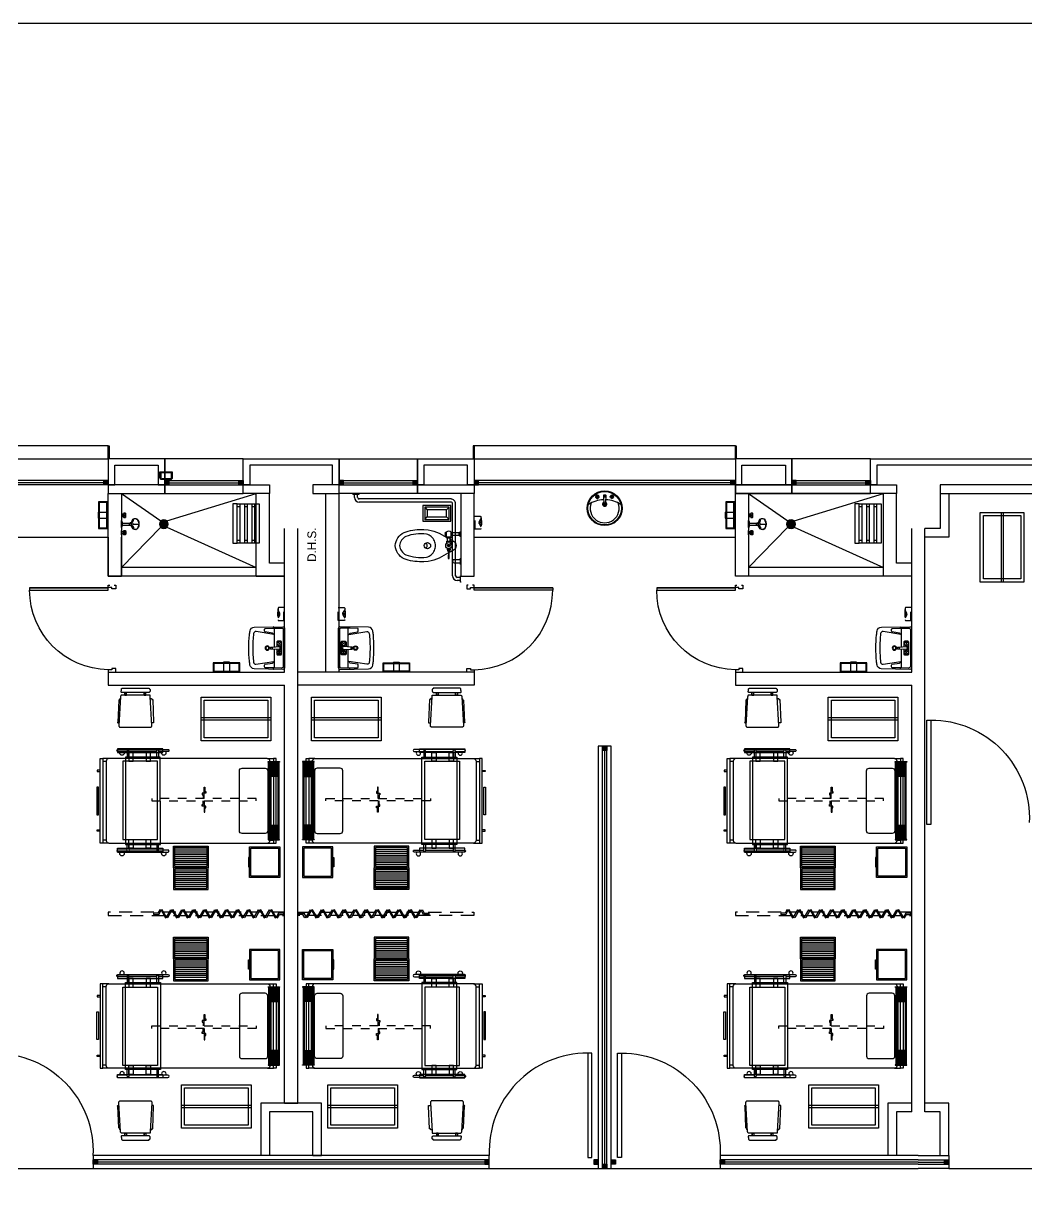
# Model space of a CAD drawing. Header units: millimetres. Extents: x 2523 to 2756, y 378 to 482.
# Drawn here: x 2659.85 to 2671.37, y 462.74 to 476.13 of the extents above; entities that cross this region are included whole.
import ezdxf

# ---------------------------------------------------------------- set-up
doc = ezdxf.new("R2010")
doc.units = ezdxf.units.MM
for name, pattern in [('H100', [0.24, 0.15, -0.09]), ('HIDDE50', [0.08, 0.05, -0.03]), ('HIDDEN2', [0.1875, 0.125, -0.0625])]:
    doc.linetypes.add(name, pattern=pattern)
doc.layers.get('Defpoints').update_dxf_attribs({"color": 8})
for name, color, linetype in [('CANCEL', 6, 'Continuous'), ('MOBILIARIO', 161, 'Continuous'), ('MOBSANIT', 161, 'Continuous'), ('PROYECC', 7, 'H100')]:
    doc.layers.add(name, color=color, linetype=linetype)
doc.styles.add('STYLE1', font='GOTHIC.TTF')

# ---------------------------------------------------------------- blocks, each defined once
blk = doc.blocks.new('PK120')
at = {"layer": 'CANCEL'}
blk.add_lwpolyline([(1.178, -0.025), (1.178, 1.175), (1.131, 1.175), (1.131, -0.025), (1.178, -0.025), (1.178, 1.165)], dxfattribs=at)
blk.add_arc((1.124, 0.05), 1.125, 89.6506, 182.5573, dxfattribs=at)
blk = doc.blocks.new('BASINETE')
for p, q in [((0.8, 0.013), (0, 0.013)), ((0.8, -0.012), (0, -0.012))]:
    blk.add_line(p, q)
for points in [[(0.8, -0.25), (0.8, 0.25), (0, 0.25), (0, -0.25)], [(0.765, -0.215), (0.765, 0.215), (0.035, 0.215), (0.035, -0.215)]]:
    blk.add_lwpolyline(points, close=True)
blk = doc.blocks.new('91040269')
at = {"color": 8}
for p, q in [((0, -0.05), (0, -0.083)), ((0, -0.133), (0, -0.167)), ((0.03, -0.05), (0.03, -0.083)), ((0.03, -0.133), (0.03, -0.167)), ((0.42, -0.083), (0.42, -0.05)), ((0.42, -0.167), (0.42, -0.133)), ((0.45, -0.083), (0.45, -0.05)), ((0.45, -0.167), (0.45, -0.133)), ((0, -0.217), (0, -0.25)), ((0.03, -0.217), (0.03, -0.25)), ((0.42, -0.25), (0.42, -0.217)), ((0.45, -0.25), (0.45, -0.217))]:
    blk.add_line(p, q, dxfattribs=at)
for points in [[(0.45, -0.05), (0.45, 0), (0, 0), (0, -0.05)], [(0.45, -0.133), (0.45, -0.083), (0, -0.083), (0, -0.133)], [(0.45, -0.217), (0.45, -0.167), (0, -0.167), (0, -0.217)], [(0.45, -0.25), (0.45, -0.3), (0, -0.3), (0, -0.25)]]:
    blk.add_lwpolyline(points, close=True)
blk = doc.blocks.new('CH2S')
at = {"color": 8}
for points in [[(-0.01, 0.031), (-0.013, 0.034), (-0.034, 0.012), (-0.031, 0.009)], [(0.006, 0.029), (0.003, 0.032), (-0.032, -0.004), (-0.029, -0.006)], [(0.032, 0.004), (0.029, 0.006), (-0.006, -0.03), (-0.003, -0.032)], [(0.034, -0.012), (0.031, -0.01), (0.01, -0.031), (0.013, -0.034)]]:
    blk.add_lwpolyline(points, close=True, dxfattribs=at)
for points in [[(0.022, 0.028), (0.018, 0.031), (-0.031, -0.019), (-0.027, -0.022), (0.022, 0.028)], [(0.03, 0.019), (0.027, 0.022), (-0.022, -0.028), (-0.019, -0.031), (0.03, 0.019)]]:
    blk.add_lwpolyline(points, dxfattribs=at)
for radius in [0.05, 0.04]:
    blk.add_circle((0, 0), radius)
blk = doc.blocks.new('MESA_PUENTE')
at = {"linetype": 'Continuous'}
for points in [[(-26, 59), (26, 59), (26, 55), (-26, 55)], [(-12, 55), (-7, 55), (-7, 45), (-12, 45)], [(8, 55), (13, 55), (13, 45), (8, 45)], [(-20, 45), (20, 45), (20, -45), (-20, -45)], [(-12, -55), (-7, -55), (-7, -45), (-12, -45)], [(8, -55), (13, -55), (13, -45), (8, -45)], [(-26, -59), (26, -59), (26, -55), (-26, -55)]]:
    blk.add_lwpolyline(points, close=True, dxfattribs=at)
blk = doc.blocks.new('36211652')
at = {"color": 8}
for points in [[(-0.442, -0.224), (-0.442, -0.329, -1), (-0.467, -0.329), (-0.467, 0.246, -1), (-0.442, 0.246), (-0.442, 0.139)], [(0.688, -0.224), (0.688, -0.329, 1), (0.713, -0.329), (0.713, 0.246, 1), (0.688, 0.246), (0.688, 0.139)]]:
    blk.add_lwpolyline(points, format="xyb", dxfattribs=at)
for points in [[(-0.377, 0.119), (-0.452, 0.119, -1), (-0.452, 0.139), (-0.377, 0.139)], [(0.623, 0.119), (0.698, 0.119, 1), (0.698, 0.139), (0.623, 0.139)], [(-0.377, -0.201), (-0.452, -0.201, 1), (-0.452, -0.221), (-0.377, -0.221)], [(0.623, -0.201), (0.698, -0.201, -1), (0.698, -0.221), (0.623, -0.221)]]:
    blk.add_lwpolyline(points, format="xyb")
blk.add_lwpolyline([(-0.377, -0.241), (-0.377, 0.159), (0.623, 0.159), (0.623, -0.241)], close=True)
for points in [[(-0.442, 0.119), (-0.442, -0.201)], [(0.688, 0.119), (0.688, -0.201)]]:
    blk.add_lwpolyline(points, dxfattribs=at)
for centre in [(-0.484, 0.199), (0.671, 0.199), (-0.484, -0.281), (0.671, -0.281)]:
    blk.add_arc(centre, 0.025, 45.573, 314.427, dxfattribs=at)
blk = doc.blocks.new('37830054')
for points in [[(0.6, 0.015), (0.6, 0.145), (0.59, 0.145), (0.59, 0.095), (0.58, 0.095), (0.58, 0.075), (0.6, 0.075), (0.61, 0.075), (0.62, 0.075), (0.62, 0.055), (0.61, 0.055), (0.61, 0.015)], [(0.6, -0.015), (0.6, -0.145), (0.59, -0.145), (0.59, -0.095), (0.58, -0.095), (0.58, -0.075), (0.6, -0.075), (0.61, -0.075), (0.62, -0.075), (0.62, -0.055), (0.61, -0.055), (0.61, -0.015)]]:
    blk.add_lwpolyline(points)
at = {"color": 8, "linetype": 'HIDDE50'}
blk.add_lwpolyline([(0, -0.015), (0, 0.015), (1.2, 0.015), (1.2, -0.015)], close=True, dxfattribs=at)
blk = doc.blocks.new('BU')
for points in [[(0, -0.175), (0.35, -0.175), (0.35, 0.175), (0, 0.175)], [(0.016, -0.16), (0.335, -0.16), (0.335, 0.16), (0.016, 0.16)], [(0.35, 0.053), (0.361, 0.053), (0.361, -0.053), (0.35, -0.053)]]:
    blk.add_lwpolyline(points, close=True)
blk = doc.blocks.new('31640053')
at = {"color": 8}
for p, q in [((-0.939, 0.458), (-1.009, 0.458)), ((-0.969, 0.423), (-1.009, 0.423)), ((0.881, 0.458), (0.951, 0.458)), ((0.911, 0.423), (0.951, 0.423)), ((-0.969, -0.477), (-1.009, -0.477)), ((-0.939, -0.512), (-1.009, -0.512)), ((0.881, -0.512), (0.951, -0.512)), ((0.911, -0.477), (0.951, -0.477))]:
    blk.add_line(p, q, dxfattribs=at)
for points in [[(-1.009, -0.512), (-1.039, -0.512), (-1.039, 0.458), (-1.009, 0.458)], [(0.951, -0.512), (0.981, -0.512), (0.981, 0.458), (0.951, 0.458)]]:
    blk.add_lwpolyline(points, close=True)
blk.add_lwpolyline([(0.881, 0.458, -0.414214), (0.911, 0.428), (0.911, -0.482, -0.414214), (0.881, -0.512), (-0.939, -0.512, -0.414214), (-0.969, -0.482), (-0.969, 0.428, -0.414214), (-0.939, 0.458)], format="xyb", close=True)
blk.add_lwpolyline([(-0.944, -0.372, 0.414214), (-0.914, -0.402), (-0.649, -0.402, 0.414214), (-0.619, -0.372), (-0.619, 0.318, 0.414214), (-0.649, 0.348), (-0.914, 0.348, 0.414214), (-0.944, 0.318)], format="xyb", close=True, dxfattribs=at)
for points in [[(0.981, 0.323), (1.016, 0.323), (1.016, 0.308), (0.981, 0.308)], [(0.981, -0.377), (1.016, -0.377), (1.016, -0.362), (0.981, -0.362)]]:
    blk.add_lwpolyline(points)
at = {"layer": 'MOBILIARIO'}
blk.add_lwpolyline([(1, -0.188), (1, 0.129), (1.02, 0.129), (1.02, -0.188)], close=True, dxfattribs=at)
blk = doc.blocks.new('33520105')
at = {"color": 8}
for p, q in [((-0.195, 0.214), (0.175, 0.214)), ((-0.195, 0.192), (0.175, 0.192)), ((-0.195, 0.17), (0.175, 0.17)), ((-0.195, 0.148), (0.175, 0.148)), ((-0.195, 0.126), (0.175, 0.126)), ((-0.195, 0.104), (0.175, 0.104)), ((-0.195, 0.082), (0.175, 0.082)), ((-0.195, 0.06), (0.175, 0.06)), ((-0.195, 0.038), (0.175, 0.038)), ((-0.195, -0.036), (0.175, -0.036)), ((-0.195, -0.058), (0.175, -0.058)), ((-0.195, -0.08), (0.175, -0.08)), ((-0.195, -0.102), (0.175, -0.102)), ((-0.195, -0.124), (0.175, -0.124)), ((-0.195, -0.146), (0.175, -0.146)), ((-0.195, -0.168), (0.175, -0.168)), ((-0.195, -0.19), (0.175, -0.19)), ((-0.195, -0.212), (0.175, -0.212))]:
    blk.add_line(p, q, dxfattribs=at)
blk.add_lwpolyline([(-0.21, 0.001), (0.19, 0.001), (0.19, 0.251), (-0.21, 0.251)], close=True)
for points in [[(-0.195, 0.236), (-0.195, 0.016), (0.175, 0.016), (0.175, 0.236)], [(-0.195, -0.234), (-0.195, -0.014), (0.175, -0.014), (0.175, -0.234)]]:
    blk.add_lwpolyline(points, close=True, dxfattribs=at)
blk.add_lwpolyline([(0.19, 0.001), (0.19, -0.249), (-0.21, -0.249), (-0.21, 0.001)], dxfattribs=at)
blk = doc.blocks.new('76190058G')
for points in [[(0.06, -0.007), (0.01, -0.007), (0.01, 0.008), (0.069, 0.008), (0.096, -0.04), (0.083, -0.047)], [(0.159, 0.04), (0.109, -0.047), (0.096, -0.04), (0.146, 0.047)], [(0.159, 0.04), (0.209, -0.047), (0.222, -0.04), (0.172, 0.047)], [(0.285, 0.04), (0.235, -0.047), (0.222, -0.04), (0.272, 0.047)], [(0.285, 0.04), (0.335, -0.047), (0.348, -0.04), (0.298, 0.047)], [(0.411, 0.04), (0.361, -0.047), (0.348, -0.04), (0.398, 0.047)], [(0.411, 0.04), (0.461, -0.047), (0.474, -0.04), (0.424, 0.047)], [(0.537, 0.04), (0.487, -0.047), (0.474, -0.04), (0.524, 0.047)], [(0.537, 0.04), (0.587, -0.047), (0.6, -0.04), (0.55, 0.047)], [(0.663, 0.04), (0.613, -0.047), (0.6, -0.04), (0.65, 0.047)], [(0.663, 0.04), (0.713, -0.047), (0.726, -0.04), (0.676, 0.047)], [(0.789, 0.04), (0.739, -0.047), (0.726, -0.04), (0.776, 0.047)], [(0.789, 0.04), (0.839, -0.047), (0.852, -0.04), (0.802, 0.047)], [(0.915, 0.04), (0.865, -0.047), (0.852, -0.04), (0.902, 0.047)], [(0.915, 0.04), (0.965, -0.047), (0.978, -0.04), (0.928, 0.047)], [(1.041, 0.04), (0.991, -0.047), (0.978, -0.04), (1.028, 0.047)], [(1.041, 0.04), (1.091, -0.047), (1.104, -0.04), (1.054, 0.047)], [(1.167, 0.04), (1.117, -0.047), (1.104, -0.04), (1.154, 0.047)], [(1.167, 0.04), (1.217, -0.047), (1.23, -0.04), (1.18, 0.047)], [(1.293, 0.04), (1.243, -0.047), (1.23, -0.04), (1.28, 0.047)], [(1.293, 0.04), (1.343, -0.047), (1.356, -0.04), (1.306, 0.047)], [(1.419, 0.04), (1.369, -0.047), (1.356, -0.04), (1.406, 0.047)], [(1.454, 0.008), (1.504, 0.008), (1.504, -0.007), (1.446, -0.007), (1.419, 0.04), (1.432, 0.047)]]:
    blk.add_lwpolyline(points, close=True)
at = {"layer": 'PROYECC', "color": 252}
blk.add_lwpolyline([(0, 0.019), (2.024, 0.019), (2.024, -0.019), (0, -0.019)], close=True, dxfattribs=at)
blk = doc.blocks.new('SILLA_FIJA_A__APIL_')
at = {"linetype": 'Continuous'}
for p, q in [((-18, 12), (-21, 12)), ((-18, 10), (-21, 10)), ((-18, -10), (-21, -10)), ((-18, -12), (-21, -12))]:
    blk.add_line(p, q, dxfattribs=at)
for points in [[(-23, 16), (-24, 16), (-25, 16), (-25.29, 15.71), (-25.45, 15.53), (-25.59, 15.34), (-25.71, 15.14), (-25.82, 14.93), (-25.9, 14.7), (-25.95, 14.47), (-25.99, 14.24), (-26, 14), (-26, -15), (-25.98, -15.19), (-25.92, -15.38), (-25.83, -15.56), (-25.71, -15.71), (-25.56, -15.83), (-25.38, -15.92), (-25.2, -15.98), (-25, -16), (-24.98, -16.19), (-24.92, -16.38), (-24.83, -16.56), (-24.71, -16.71), (-24.56, -16.83), (-24.38, -16.92), (-24.2, -16.98), (-24, -17), (-23, -17), (-22.76, -16.99), (-22.53, -16.95), (-22.3, -16.9), (-22.07, -16.82), (-21.86, -16.71), (-21.66, -16.59), (-21.46, -16.45), (-21.29, -16.29), (-21, -16), (-21, -15), (-21, 15), (-21, 16), (-21.22, 16.17), (-21.46, 16.3), (-21.72, 16.38), (-22, 16.41), (-22.28, 16.38), (-22.54, 16.3), (-22.78, 16.17), (-23, 16)], [(-18, 14), (-18, 16), (-17.71, 16.29), (-17.54, 16.45), (-17.34, 16.59), (-17.14, 16.71), (-16.93, 16.82), (-16.7, 16.9), (-16.47, 16.95), (-16.24, 16.99), (-16, 17), (17, 19), (17.24, 18.99), (17.47, 18.95), (17.7, 18.9), (17.93, 18.82), (18.14, 18.71), (18.34, 18.59), (18.54, 18.45), (18.71, 18.29), (19, 18), (19, 16), (19, -17), (19, -18), (18.71, -18.29), (18.54, -18.45), (18.34, -18.59), (18.14, -18.71), (17.93, -18.82), (17.7, -18.9), (17.47, -18.95), (17.24, -18.99), (17, -19), (-16, -17), (-18, -17), (-18, -15), (-18, 14)], [(-21, 12), (-18, 12), (-18, 10), (-21, 10)], [(-21, -10), (-18, -10), (-18, -12), (-21, -12)]]:
    blk.add_lwpolyline(points, close=True, dxfattribs=at)
for points in [[(-14, 17), (-13.98, 17.19), (-13.92, 17.38), (-13.83, 17.56), (-13.71, 17.71), (-13.56, 17.83), (-13.38, 17.92), (-13.2, 17.98), (-13, 18), (-12, 19), (13, 20), (13.03, 20.12), (13.08, 20.23), (13.16, 20.32), (13.26, 20.38), (13.38, 20.41), (13.5, 20.4), (13.61, 20.36), (13.71, 20.29), (14, 20), (14, 19)], [(-14, -17), (-14, -18), (-13.98, -18.19), (-13.92, -18.38), (-13.83, -18.56), (-13.71, -18.71), (-13.56, -18.83), (-13.38, -18.92), (-13.2, -18.98), (-13, -19), (-13, -20), (13, -21), (14, -21), (14, -20), (14, -19)]]:
    blk.add_lwpolyline(points, dxfattribs=at)
blk = doc.blocks.new('92404449')
for p, q in [((-0.445, -0.029), (0.445, -0.029)), ((-0.445, -0.151), (0.445, -0.151))]:
    blk.add_line(p, q)
at = {"color": 8}
for p, q in [((-0.445, -0.036), (0.445, -0.036)), ((-0.445, -0.046), (-0.28, -0.046)), ((-0.445, -0.056), (-0.28, -0.056)), ((-0.445, -0.066), (-0.28, -0.066)), ((-0.445, -0.076), (-0.28, -0.076)), ((-0.445, -0.086), (-0.28, -0.086)), ((-0.445, -0.096), (-0.28, -0.096)), ((-0.445, -0.106), (-0.28, -0.106)), ((-0.445, -0.116), (-0.28, -0.116)), ((-0.445, -0.126), (0.445, -0.126)), ((0.28, -0.046), (0.445, -0.046)), ((0.28, -0.056), (0.445, -0.056)), ((0.28, -0.066), (0.445, -0.066)), ((0.28, -0.076), (0.445, -0.076)), ((0.28, -0.086), (0.445, -0.086)), ((0.28, -0.096), (0.445, -0.096)), ((0.28, -0.106), (0.445, -0.106)), ((0.28, -0.116), (0.445, -0.116)), ((-0.445, -0.136), (0.445, -0.136)), ((-0.445, -0.146), (0.445, -0.146))]:
    blk.add_line(p, q, dxfattribs=at)
for points in [[(-0.45, -0.024), (-0.445, -0.024), (-0.445, -0.156), (-0.45, -0.156)], [(-0.28, -0.041), (0.28, -0.041), (0.28, -0.126), (-0.28, -0.126)], [(0.45, -0.024), (0.445, -0.024), (0.445, -0.156), (0.45, -0.156)]]:
    blk.add_lwpolyline(points, close=True)
blk = doc.blocks.new('P100')
at = {"color": 2}
blk.add_lwpolyline([(0.032, 0.988), (0.032, 0.085), (0.032, 0.988), (0.059, 0.988), (0.059, 0.085), (0.032, 0.085)], close=True, dxfattribs=at)
for points in [[(0, 0.016), (0, 0), (0.043, 0), (0.043, 0.044), (0.028, 0.044), (0.028, 0.085), (0, 0.085), (0, 0.068)], [(1, 0.016), (1, 0), (0.957, 0), (0.957, 0.044), (0.972, 0.044), (0.972, 0.085), (1, 0.085), (1, 0.068)]]:
    blk.add_lwpolyline(points, dxfattribs=at)
at = {"color": 8}
blk.add_arc((0.061, 0.077), 0.911, 0.5211, 90.1059, dxfattribs=at)
blk = doc.blocks.new('A$C2FAA7003')
for p, q in [((0.165, -0.13), (0.165, 0)), ((0.165, -0.15), (0.165, -0.14)), ((0.265, -0.13), (0.265, 0)), ((0.265, -0.15), (0.265, -0.14))]:
    blk.add_line(p, q)
for points in [[(0.44, -0.14), (-0.01, -0.14), (-0.01, 0.01), (0.44, 0.01)], [(0.43, -0.13), (0, -0.13), (0, 0), (0.43, 0)]]:
    blk.add_lwpolyline(points, close=True)
blk.add_lwpolyline([(0.265, -0.15), (0.165, -0.15)])
blk = doc.blocks.new('A$C13D72097')
at = {"linetype": 'HIDDEN2', "ltscale": 0.5}
for p, q in [((-0.046, 0.06), (-0.092, 0.014)), ((-0.092, 0), (0, -0.092)), ((0.053, -0.053), (-0.053, 0.053)), ((0.06, -0.046), (-0.046, 0.06)), ((-0.038, -0.025), (-0.079, -0.013)), ((-0.048, -0.044), (-0.036, -0.032)), ((-0.044, -0.048), (-0.032, -0.036)), ((-0.025, -0.038), (-0.013, -0.079)), ((0.014, -0.092), (0.06, -0.046))]:
    blk.add_line(p, q, dxfattribs=at)
for centre, radius, start, end in [((-0.085, 0.007), 0.01, 135, 225), ((0.236, 0.236), 0.404, 215.7351, 234.2649), ((-0.039, -0.029), 0.004, 315, 73.2347), ((-0.029, -0.039), 0.004, 16.7653, 135), ((0.007, -0.085), 0.01, 225, 315)]:
    blk.add_arc(centre, radius, start, end, dxfattribs=at)
blk = doc.blocks.new('LVVZ1VS')
at = {"color": 8}
blk.add_line((0.012, -0.143), (-0.012, -0.143), dxfattribs=at)
for points in [[(0.24, -0.348), (0.245, -0.02, 0.418008), (0.225, 0), (-0.225, 0, 0.421093), (-0.245, -0.02), (-0.237, -0.349, 0.362961), (-0.195, -0.397, 0.013873), (-0.151, -0.403, 0.023993), (0.002, -0.41, 0.024799), (0.151, -0.403, 0.015126), (0.198, -0.396, 0.364514)], [(-0.075, -0.068, -0.247805), (-0.057, -0.086, 0.116963), (-0.045, -0.086, -0.247805), (-0.027, -0.068, 0.116963), (-0.027, -0.056, -0.247805), (-0.045, -0.038, 0.116963), (-0.057, -0.038, -0.247805), (-0.075, -0.056, 0.116963)], [(0.012, -0.14), (0.018, -0.069, 0.015831), (0.018, -0.069), (0.018, -0.042, 0.414214), (0.014, -0.038), (-0.014, -0.038, 0.414214), (-0.018, -0.042), (-0.018, -0.069, 0.015831), (-0.018, -0.069), (-0.012, -0.14, -0.015831), (-0.012, -0.141), (-0.012, -0.159, 0.414214), (-0.008, -0.163), (0.008, -0.163, 0.414214), (0.012, -0.159), (0.012, -0.141, -0.015831)], [(0.075, -0.068, 0.247805), (0.057, -0.086, -0.116963), (0.045, -0.086, 0.247805), (0.027, -0.068, -0.116963), (0.027, -0.056, 0.247805), (0.045, -0.038, -0.116963), (0.057, -0.038, 0.247805), (0.075, -0.056, -0.116963)]]:
    blk.add_lwpolyline(points, format="xyb", close=True)
for points in [[(0.243, -0.127, -0.408931), (0.24, -0.13), (0.231, -0.13, -0.419516), (0.228, -0.126), (0.229, -0.035, 0.49024), (0.209, -0.015), (-0.209, -0.015, 0.425911), (-0.229, -0.035), (-0.228, -0.126, -0.419516), (-0.231, -0.13), (-0.239, -0.13, -0.408931), (-0.242, -0.127)], [(0.144, -0.115, -0.368916), (0.154, -0.123), (0.189, -0.327, -0.428122), (0.167, -0.356, -0.027474), (0.002, -0.365, -0.026047), (-0.163, -0.356, -0.428854), (-0.185, -0.328), (-0.154, -0.123, -0.368908), (-0.144, -0.115), (-0.015, -0.115)], [(-0.017, -0.089), (-0.069, -0.089, -0.414214), (-0.078, -0.08), (-0.078, -0.044, -0.414214), (-0.069, -0.034), (0.068, -0.034, -0.414214), (0.078, -0.044), (0.078, -0.08, -0.414214), (0.068, -0.089), (0.017, -0.089)]]:
    blk.add_lwpolyline(points, format="xyb")
for points in [[(-0.228, -0.115), (-0.144, -0.115)], [(0.144, -0.115), (0.228, -0.115)]]:
    blk.add_lwpolyline(points, dxfattribs=at)
for points in [[(-0.228, -0.126), (-0.226, -0.22, 0.408931), (-0.216, -0.23), (-0.195, -0.23, 0.368908), (-0.185, -0.222), (-0.172, -0.138, -0.336277), (-0.162, -0.13), (-0.155, -0.13)], [(0.155, -0.13), (0.162, -0.13, -0.262297), (0.172, -0.138), (0.185, -0.222, 0.368908), (0.195, -0.23), (0.216, -0.23, 0.408931), (0.226, -0.22), (0.228, -0.126)]]:
    blk.add_lwpolyline(points, format="xyb", dxfattribs=at)
blk.add_lwpolyline([(0.015, -0.115), (0.144, -0.115)])
for centre, radius in [((-0.051, -0.062), 0.00337), ((-0.051, -0.062), 0.00337), ((0, -0.049), 0.00515), ((0.051, -0.062), 0.00337), ((0.051, -0.062), 0.00337)]:
    blk.add_circle(centre, radius)
for radius in [0.025, 0.0175]:
    blk.add_circle((0, -0.198), radius, dxfattribs=at)
for centre, start, end in [((-0.051, -0.062), 106.4867, 163.5133), ((-0.051, -0.062), 196.4867, 253.5133), ((-0.051, -0.062), 16.4867, 73.5133), ((-0.051, -0.062), 286.4867, 343.5133), ((0.051, -0.062), 106.4867, 163.5133), ((0.051, -0.062), 196.4867, 253.5133), ((0.051, -0.062), 16.4867, 73.5133), ((0.051, -0.062), 286.4867, 343.5133)]:
    blk.add_arc(centre, 0.0225, start, end, dxfattribs=at)
blk = doc.blocks.new('OB065JS')
blk.add_line((-0.07, -0.014), (0.07, -0.014))
blk.add_lwpolyline([(-0.07, -0.003), (-0.07, -0.07, 0.414214), (-0.049, -0.092), (0.049, -0.092, 0.414214), (0.07, -0.07), (0.07, -0.003)], format="xyb", close=True)
at = {"color": 8}
blk.add_lwpolyline([(-0.058, -0.014), (-0.058, -0.067, 0.414214), (-0.041, -0.084), (0.041, -0.084, 0.414214), (0.058, -0.067), (0.058, -0.014)], format="xyb", dxfattribs=at)
blk = doc.blocks.new('OB046RS')
at = {"color": 8}
for p, q in [((-0.125, -0.002), (-0.075, -0.002)), ((-0.125, -0.028), (-0.107, -0.028)), ((-0.125, -0.047), (-0.107, -0.047)), ((-0.112, -0.007), (-0.112, -0.005)), ((-0.092, -0.028), (-0.075, -0.028)), ((-0.092, -0.047), (-0.075, -0.047)), ((-0.088, -0.007), (-0.088, -0.005)), ((0.125, -0.002), (0.075, -0.002)), ((0.092, -0.028), (0.075, -0.028)), ((0.092, -0.047), (0.075, -0.047)), ((0.088, -0.007), (0.088, -0.005)), ((0.125, -0.028), (0.107, -0.028)), ((0.125, -0.047), (0.107, -0.047)), ((0.112, -0.007), (0.112, -0.005))]:
    blk.add_line(p, q, dxfattribs=at)
for p, q in [((-0.016, -0.105), (-0.016, -0.126)), ((-0.012, -0.01), (-0.012, -0.105)), ((0.016, -0.105), (0.016, -0.125))]:
    blk.add_line(p, q)
at = {"color": 8, "linetype": 'Continuous'}
blk.add_line((0, -0.134), (0, -0.199), dxfattribs=at)
for points in [[(-0.125, 0), (-0.125, -0.002, -0.061783), (-0.112, -0.005), (-0.087, -0.005, -0.061233), (-0.075, -0.002), (-0.075, 0)], [(0.04, 0), (-0.04, 0, 0.039972), (-0.04, -0.001, 0.265446), (-0.038, -0.003, 0.073458), (-0.028, -0.007, 0.034708), (-0.016, -0.009, 0.025222), (0, -0.01, 0.025222), (0.016, -0.009, 0.034708), (0.028, -0.007, 0.073458), (0.038, -0.003, 0.265446), (0.04, -0.001, 0.265446)], [(0.125, 0), (0.125, -0.002, 0.061783), (0.112, -0.005), (0.087, -0.005, 0.061233), (0.075, -0.002), (0.075, 0)]]:
    blk.add_lwpolyline(points, format="xyb")
for points in [[(-0.075, -0.047, -0.061233), (-0.087, -0.05), (-0.112, -0.05, -0.061233), (-0.125, -0.047), (-0.125, -0.028, -0.061233), (-0.112, -0.025), (-0.087, -0.025, -0.061233), (-0.075, -0.028)], [(0.075, -0.047, 0.061233), (0.087, -0.05), (0.112, -0.05, 0.061233), (0.125, -0.047), (0.125, -0.028, 0.061233), (0.112, -0.025), (0.087, -0.025, 0.061233), (0.075, -0.028)]]:
    blk.add_lwpolyline(points, format="xyb", close=True)
for points in [[(-0.112, -0.025), (-0.112, -0.007), (-0.087, -0.007), (-0.087, -0.025)], [(0.112, -0.025), (0.112, -0.007), (0.087, -0.007), (0.087, -0.025)]]:
    blk.add_lwpolyline(points, close=True)
at = {"color": 8}
for points in [[(-0.092, -0.028), (-0.107, -0.028), (-0.107, -0.047), (-0.092, -0.047)], [(0.092, -0.028), (0.107, -0.028), (0.107, -0.047), (0.092, -0.047)]]:
    blk.add_lwpolyline(points, close=True, dxfattribs=at)
blk.add_lwpolyline([(0.012, -0.01), (0.012, -0.105)])
for centre, start, end in [((-0.107, -0.022), 210.2858, 262.3048), ((-0.107, -0.053), 97.6952, 149.7142), ((-0.093, -0.022), 277.6952, 329.7142), ((-0.093, -0.053), 30.2858, 82.3048), ((0.093, -0.022), 210.2858, 262.3048), ((0.093, -0.053), 97.6952, 149.7142), ((0.107, -0.022), 277.6952, 329.7142), ((0.107, -0.053), 30.2858, 82.3048)]:
    blk.add_arc(centre, 0.00685, start, end, dxfattribs=at)
for centre, major_axis, ratio, start_param, end_param in [((0, -0.159), (0.0661, 0), 0.651718, 1.818826, 7.605952), ((0, -0.105), (0.0162, 0), 0.527636, 2.382421, 7.061397), ((0, -0.125), (-0.0162, 0), 0.527636, 6.283185, 9.424778)]:
    blk.add_ellipse(centre, major_axis=major_axis, ratio=ratio, start_param=start_param, end_param=end_param)
at = {"color": 8, "linetype": 'Continuous'}
for centre, major_axis, start_param, end_param in [((0, -0.085), (-0.0117, 0), 0, 3.141593), ((0, -0.105), (0.0117, 0), 3.141593, 6.283185)]:
    blk.add_ellipse(centre, major_axis=major_axis, ratio=0.492669, start_param=start_param, end_param=end_param, dxfattribs=at)
for points, knots in [([(-0.016, -0.12), (-0.033, -0.123), (-0.047, -0.13), (-0.07, -0.155), (-0.064, -0.177), (-0.02, -0.202), (0.016, -0.203), (0.063, -0.179), (0.07, -0.158), (0.049, -0.131), (0.034, -0.123), (0.016, -0.12)], [1.841048, 1.841048, 1.841048, 1.841048, 2.612133, 2.612133, 3.991744, 3.991744, 5.371356, 5.371356, 6.750968, 6.750968, 7.599415, 7.599415, 7.599415, 7.599415]), ([(-0.016, -0.125), (-0.016, -0.125), (-0.023, -0.131), (-0.035, -0.137), (-0.047, -0.139), (-0.055, -0.14)], [3.6028153, 3.6028153, 3.6028153, 3.6028153, 3.9917443, 3.9917443, 4.5563439, 4.5563439, 4.5563439, 4.5563439]), ([(0.016, -0.125), (0.016, -0.125), (0.023, -0.131), (0.035, -0.137), (0.047, -0.139), (0.055, -0.14)], [3.6028153, 3.6028153, 3.6028153, 3.6028153, 3.9917443, 3.9917443, 4.5563439, 4.5563439, 4.5563439, 4.5563439])]:
    blk.add_open_spline(points, degree=3, knots=knots, dxfattribs=at)
blk = doc.blocks.new('A$C730E3545')
for p, q in [((0.32, 0.18), (0, 0.18)), ((0, 0.18), (0, 0)), ((0.3, 0.16), (0.02, 0.16)), ((0.05, 0.13), (0.02, 0.16)), ((0.02, 0.16), (0.02, 0.02)), ((0.3, 0.16), (0.27, 0.13)), ((0.3, 0.02), (0.3, 0.16)), ((0.32, 0), (0.32, 0.18)), ((0, 0), (0.32, 0)), ((0.05, 0.05), (0.02, 0.02)), ((0.02, 0.02), (0.3, 0.02)), ((0.27, 0.13), (0.05, 0.13)), ((0.05, 0.13), (0.05, 0.05)), ((0.05, 0.05), (0.27, 0.05)), ((0.27, 0.05), (0.27, 0.13)), ((0.3, 0.02), (0.27, 0.05))]:
    blk.add_line(p, q)
blk = doc.blocks.new('A$C05C22262')
for p, q in [((0.037, 0.735), (0.037, 0.644)), ((0.067, 0.735), (0.067, 0.644)), ((0.135, 0.63), (0.098, 0.63)), ((0.135, 0.599), (0.098, 0.599))]:
    blk.add_line(p, q)
at = {"color": 8}
for p, q in [((0.038, 0.735), (0.038, 0.742)), ((0.052, 0.735), (0.052, 0.742)), ((0.066, 0.735), (0.066, 0.742)), ((0.033, 0.586), (0.033, 0.584)), ((0.037, 0.579), (0.037, 0.584)), ((0.052, 0.579), (0.052, 0.584)), ((0.067, 0.579), (0.067, 0.584)), ((0.071, 0.586), (0.071, 0.584)), ((0.098, 0.632), (0.085, 0.632)), ((0.085, 0.615), (0.098, 0.615)), ((0.098, 0.598), (0.085, 0.598)), ((0.19, 0.615), (0.18, 0.615)), ((0.185, 0.61), (0.185, 0.62)), ((0.221, 0.627), (0.218, 0.627)), ((0.221, 0.603), (0.218, 0.603)), ((0.234, 0.624), (0.221, 0.624)), ((0.234, 0.615), (0.221, 0.615)), ((0.234, 0.606), (0.221, 0.606))]:
    blk.add_line(p, q, dxfattribs=at)
for points in [[(0.025, 0.75), (0.079, 0.75, -0.443315), (0.071, 0.742), (0.033, 0.742, -0.443315)], [(0.049, 0.579), (0.056, 0.579), (0.056, 0.577, -0.414214), (0.054, 0.575), (0.051, 0.575, -0.414214), (0.049, 0.577)], [(0.254, 0.611), (0.329, 0.609, 0.421553), (0.334, 0.614), (0.334, 0.616, 0.421553), (0.329, 0.621), (0.254, 0.619)]]:
    blk.add_lwpolyline(points, format="xyb", close=True, dxfattribs=at)
for points in [[(0.072, 0.742), (0.072, 0.735), (0.033, 0.735), (0.033, 0.742)], [(0.032, 0.584), (0.073, 0.584), (0.073, 0.579), (0.032, 0.579)], [(0.198, 0.622), (0.198, 0.607), (0.185, 0.6), (0.172, 0.607), (0.172, 0.622), (0.185, 0.63)], [(0.234, 0.599), (0.221, 0.599), (0.221, 0.631), (0.234, 0.631)], [(0.247, 0.604), (0.234, 0.604), (0.234, 0.626), (0.247, 0.626)], [(0.254, 0.608), (0.247, 0.608), (0.247, 0.622), (0.254, 0.622)]]:
    blk.add_lwpolyline(points, close=True, dxfattribs=at)
for points in [[(0.112, 0.63), (0.133, 0.668, -0.290731), (0.183, 0.7), (0.185, 0.7), (0.187, 0.7, -0.290731), (0.237, 0.668), (0.264, 0.619)], [(0.269, 0.611), (0.328, 0.505, -0.085425), (0.366, 0.379), (0.37, 0.328), (0.37, 0.304, -0.095638), (0.336, 0.101, -0.260174), (0.185, 0, -0.260174), (0.034, 0.101, -0.095638), (0, 0.304), (0, 0.328), (0.004, 0.379, -0.085425), (0.042, 0.505), (0.091, 0.592)], [(0.085, 0.635, 0.154601), (0.073, 0.644), (0.032, 0.644, 0.455032), (0.032, 0.586), (0.071, 0.586, 0.259938), (0.085, 0.595)]]:
    blk.add_lwpolyline(points, format="xyb")
blk.add_lwpolyline([(0.085, 0.592), (0.085, 0.638), (0.098, 0.638), (0.098, 0.592)], close=True)
blk.add_lwpolyline([(0.159, 0.592), (0.135, 0.592), (0.135, 0.638), (0.159, 0.638)])
blk.add_lwpolyline([(0.185, 0.463, 0.094025), (0.131, 0.451, 0.231007), (0.052, 0.359), (0.052, 0.359, 0.115347), (0.08, 0.121, 0.246972), (0.185, 0.05, 0.246972), (0.29, 0.121, 0.115347), (0.318, 0.359), (0.318, 0.359, 0.231007), (0.239, 0.451, 0.094025)], format="xyb", close=True)
for radius in [0.035, 0.0095]:
    blk.add_circle((0.185, 0.615), radius)
blk.add_circle((0.185, 0.37), 0.0362, dxfattribs=at)
blk.add_arc((0.185, 0.331), 0.0362, 32.8341, 147.1659, dxfattribs=at)
blk = doc.blocks.new('WC')
at = {"layer": 'MOBSANIT', "rotation": 180}
blk.add_blockref('A$C05C22262', (0.17, 0.75), dxfattribs=at)
blk = doc.blocks.new('A$C6D5A01A4')
for p, q in [((-0.376, 0.506), (-0.376, 0.512)), ((-0.376, 0.506), (-0.304, 0.506)), ((-0.376, 0.506), (-0.304, 0.506)), ((-0.358, 0.467), (-0.358, 0.506)), ((-0.322, 0.467), (-0.322, 0.506)), ((-0.304, 0.506), (-0.304, 0.512)), ((-0.304, 0.506), (-0.304, 0.512)), ((0.75, 0.45), (-0.304, 0.45)), ((0.75, 0.414), (-0.304, 0.414)), ((0.767, -0.433), (0.767, 0.396)), ((0.803, -0.433), (0.803, 0.396)), ((0.86, -0.451), (0.821, -0.451)), ((0.86, -0.486), (0.821, -0.486))]:
    blk.add_line(p, q)
blk.add_lwpolyline([(0.86, -0.248), (0.785, -0.248, 1), (0.785, -0.283), (0.86, -0.283)], format="xyb")
for points in [[(0.865, -0.301), (0.86, -0.301), (0.86, -0.23), (0.865, -0.23)], [(0.865, -0.504), (0.86, -0.504), (0.86, -0.433), (0.865, -0.433)]]:
    blk.add_lwpolyline(points)
for centre, radius, start, end in [((-0.304, 0.467), 0.0533, 180, 270), ((-0.304, 0.467), 0.0178, 180, 270), ((0.75, 0.396), 0.0533, 360, 90), ((0.75, 0.396), 0.0178, 360, 90), ((0.821, -0.433), 0.0533, 180, 270), ((0.821, -0.433), 0.0178, 180, 270)]:
    blk.add_arc(centre, radius, start, end)
blk = doc.blocks.new('A$C4AA2731D')
at = {"color": 8}
for p, q in [((0.148, 0.117), (0.164, 0.117)), ((0.079, 0.053), (0.103, 0.053)), ((0.091, 0.065), (0.091, 0.042)), ((0.144, 0.058), (0.168, 0.058)), ((0.233, 0.053), (0.21, 0.053)), ((0.221, 0.065), (0.221, 0.042))]:
    blk.add_line(p, q, dxfattribs=at)
for points in [[(0.148, 0.117), (0.144, 0.058, 0.015831), (0.144, 0.058), (0.144, 0.041, 0.414214), (0.147, 0.038), (0.165, 0.038, 0.414214), (0.168, 0.041), (0.168, 0.058, 0.015831), (0.168, 0.058), (0.164, 0.117, -0.015831), (0.164, 0.117), (0.164, 0.129, 0.414214), (0.161, 0.131), (0.151, 0.131, 0.414214), (0.148, 0.129), (0.148, 0.117, -0.015831)], [(0.076, 0.057, 0.247805), (0.087, 0.069, -0.116963), (0.095, 0.069, 0.247805), (0.106, 0.057, -0.116963), (0.106, 0.05, 0.247805), (0.095, 0.038, -0.116963), (0.087, 0.038, 0.247805), (0.076, 0.05, -0.116963)], [(0.237, 0.057, -0.247805), (0.225, 0.069, 0.116963), (0.218, 0.069, -0.247805), (0.206, 0.057, 0.116963), (0.206, 0.05, -0.247805), (0.218, 0.038, 0.116963), (0.225, 0.038, -0.247805), (0.237, 0.05, 0.116963)]]:
    blk.add_lwpolyline(points, format="xyb", close=True)
for centre, radius in [((0.156, 0.156), 0.156), ((0.091, 0.053), 0.00217), ((0.091, 0.053), 0.00217), ((0.156, 0.045), 0.00331), ((0.221, 0.053), 0.00217), ((0.221, 0.053), 0.00217)]:
    blk.add_circle(centre, radius)
blk.add_circle((0.156, 0.156), 0.15, dxfattribs=at)
for centre, radius, start, end in [((0.156, 0.156), 0.13, 338.4712, 201.5288), ((0.156, 0.361), 0.281, 238.7221, 267.8672), ((0.156, 0.118), 0.0193, 298.3264, 242.8889), ((0.156, 0.118), 0.0121, 129.7918, 224.4169), ((0.156, 0.118), 0.0121, 315.5831, 50.2082), ((0.156, 0.361), 0.281, 272.1328, 301.2779), ((0.091, 0.053), 0.0145, 106.4867, 163.5133), ((0.091, 0.053), 0.0145, 196.4867, 253.5133), ((0.091, 0.053), 0.0145, 16.4867, 73.5133), ((0.091, 0.053), 0.0145, 286.4867, 343.5133), ((0.221, 0.053), 0.0145, 106.4867, 163.5133), ((0.221, 0.053), 0.0145, 196.4867, 253.5133), ((0.221, 0.053), 0.0145, 16.4867, 73.5133), ((0.221, 0.053), 0.0145, 286.4867, 343.5133)]:
    blk.add_arc(centre, radius, start, end, dxfattribs=at)

msp = doc.modelspace()

# ---------------------------------------------------------------- linework, layer by layer
for p, q in [((2657.8265, 471.1291), (2660.827, 471.1291)), ((2665.0265, 471.1291), (2668.027, 471.1291)), ((2660.827, 470.8791), (2657.827, 470.8791)), ((2661.477, 470.8791), (2662.377, 470.8791)), ((2663.477, 470.8791), (2664.377, 470.8791)), ((2668.027, 470.8791), (2665.027, 470.8791)), ((2668.677, 470.8791), (2669.577, 470.8791)), ((2660.827, 470.8541), (2657.827, 470.8541)), ((2660.827, 470.8291), (2657.827, 470.8291)), ((2661.477, 470.8541), (2662.377, 470.8541)), ((2661.477, 470.8291), (2662.377, 470.8291)), ((2663.477, 470.8541), (2664.377, 470.8541)), ((2663.477, 470.8291), (2664.377, 470.8291)), ((2668.027, 470.8541), (2665.027, 470.8541)), ((2668.027, 470.8291), (2665.027, 470.8291)), ((2668.677, 470.8541), (2669.577, 470.8541)), ((2668.677, 470.8291), (2669.577, 470.8291)), ((2660.9775, 470.7291), (2661.4307, 470.4146)), ((2661.5014, 470.4146), (2662.527, 470.7291)), ((2663.327, 468.6792), (2663.327, 470.7291)), ((2663.477, 468.6792), (2663.477, 470.7291)), ((2668.1775, 470.7292), (2668.6307, 470.4146)), ((2668.7014, 470.4146), (2669.727, 470.7291)), ((2660.9774, 469.8792), (2661.4307, 470.3439)), ((2661.5014, 470.3439), (2662.527, 469.8792)), ((2668.1797, 469.8792), (2668.6307, 470.3439)), ((2668.7014, 470.3439), (2669.727, 469.8793)), ((2657.8265, 470.2291), (2660.827, 470.2291)), ((2660.9775, 469.7792), (2660.9775, 470.2292)), ((2662.852, 468.6792), (2662.852, 470.3291)), ((2662.852, 468.6792), (2662.852, 470.3291)), ((2663.0019, 468.6792), (2663.0018, 470.3291)), ((2663.002, 463.7291), (2663.002, 470.3291)), ((2665.0265, 470.2291), (2668.027, 470.2291)), ((2670.052, 468.6792), (2670.052, 470.3291)), ((2670.052, 468.6792), (2670.052, 470.3291)), ((2670.202, 463.6291), (2670.202, 470.3291)), ((2670.202, 468.6792), (2670.202, 470.3291)), ((2662.527, 469.8792), (2660.9774, 469.8792)), ((2669.727, 469.8793), (2668.1797, 469.8792)), ((2660.8275, 469.7792), (2660.9775, 469.7792)), ((2662.527, 469.7792), (2660.9775, 469.7792)), ((2662.527, 469.7792), (2662.852, 469.7792)), ((2669.727, 469.7793), (2668.1797, 469.7792)), ((2660.8275, 468.6792), (2662.852, 468.6792)), ((2660.8275, 468.6792), (2660.8275, 468.5292)), ((2665.0275, 468.6792), (2663.0019, 468.6792)), ((2665.0275, 468.6792), (2665.0275, 468.5292)), ((2668.0275, 468.6792), (2670.052, 468.6792)), ((2668.0275, 468.6792), (2668.0275, 468.5292)), ((2660.8275, 468.5292), (2662.852, 468.5292)), ((2662.852, 463.7291), (2662.852, 468.5292)), ((2663.002, 463.7291), (2663.0019, 468.5292)), ((2665.0275, 468.5292), (2663.0019, 468.5292)), ((2668.0275, 468.5292), (2670.052, 468.5292)), ((2670.052, 463.6291), (2670.052, 468.5292)), ((2666.502, 462.979), (2666.5019, 467.8288)), ((2666.527, 462.979), (2666.5269, 467.8288)), ((2666.552, 462.979), (2666.5519, 467.8288)), ((2662.852, 463.7291), (2663.002, 463.7291)), ((2663.002, 463.7291), (2662.852, 463.7291)), ((2670.052, 463.7291), (2670.052, 463.7291)), ((2670.052, 463.7291), (2670.052, 463.7291)), ((2662.677, 463.1291), (2662.577, 463.1291)), ((2662.677, 463.1291), (2662.577, 463.1291)), ((2663.177, 463.1291), (2663.277, 463.1291)), ((2663.177, 463.1291), (2663.277, 463.1291)), ((2669.877, 463.1291), (2669.777, 463.1291)), ((2670.377, 463.1291), (2670.477, 463.1291)), ((2662.927, 463.0791), (2660.652, 463.0791)), ((2662.927, 463.0541), (2660.652, 463.0541)), ((2662.927, 463.0291), (2660.652, 463.0291)), ((2665.202, 463.0791), (2662.927, 463.0791)), ((2665.202, 463.0541), (2662.927, 463.0541)), ((2665.202, 463.0291), (2662.927, 463.0291)), ((2670.127, 463.0791), (2667.852, 463.0791)), ((2670.127, 463.0541), (2667.852, 463.0541)), ((2670.127, 463.0291), (2667.852, 463.0291)), ((2670.127, 463.0791), (2670.477, 463.0791)), ((2670.127, 463.0541), (2670.477, 463.0541)), ((2670.127, 463.0291), (2670.477, 463.0291))]:
    msp.add_line(p, q)
for points in [[(2660.827, 471.1291), (2660.827, 471.2791), (2657.8265, 471.2791), (2657.8265, 471.1291)], [(2668.027, 471.1291), (2668.027, 471.2791), (2665.0265, 471.2791), (2665.0265, 471.1291)], [(2669.8775, 470.7291), (2668.0275, 470.7291), (2668.0275, 470.8291), (2669.8775, 470.8291)], [(2660.9775, 470.7291), (2660.9779, 469.7792), (2660.8275, 469.7792), (2660.8275, 470.7291)], [(2662.852, 469.7792), (2662.527, 469.7792), (2662.527, 470.7291)], [(2662.852, 469.9292), (2662.677, 469.9292), (2662.677, 470.7291)], [(2664.8765, 470.7291), (2664.876, 469.7792), (2665.0265, 469.7792), (2665.0265, 470.7291)], [(2668.1775, 470.7291), (2668.1779, 469.7792), (2668.0275, 469.7792), (2668.0275, 470.7291)], [(2670.052, 469.7793), (2669.727, 469.7793), (2669.727, 470.7291)], [(2670.052, 469.9293), (2669.877, 469.9293), (2669.877, 470.7291)], [(2670.377, 470.7291), (2670.377, 470.3291), (2670.202, 470.3291)], [(2670.477, 470.7291), (2670.477, 470.7291), (2670.477, 470.2291), (2670.202, 470.2291)], [(2660.8275, 470.2292), (2660.8275, 469.7792)], [(2663.0019, 468.6792), (2663.0018, 470.3291)], [(2663.277, 463.1291), (2663.277, 463.1291), (2663.277, 463.7291), (2662.577, 463.7291), (2662.577, 463.1291)], [(2662.852, 463.7291), (2662.577, 463.7291), (2662.577, 463.1291)], [(2663.277, 463.1291), (2663.277, 463.1291), (2663.277, 463.7291), (2663.002, 463.7291)], [(2670.052, 463.7291), (2669.777, 463.7291), (2669.777, 463.1291)], [(2670.477, 463.1291), (2670.477, 463.1291), (2670.477, 463.7291), (2670.202, 463.7291)], [(2663.177, 463.1291), (2663.177, 463.6291), (2662.677, 463.6291), (2662.677, 463.1291)], [(2663.177, 463.1291), (2663.177, 463.6291), (2662.677, 463.6291), (2662.677, 463.1291)], [(2670.052, 463.6291), (2669.877, 463.6291), (2669.877, 463.1291)], [(2670.377, 463.1291), (2670.377, 463.6291), (2670.202, 463.6291)], [(2662.927, 463.1291), (2660.652, 463.1291), (2660.652, 462.9791), (2662.927, 462.9791)], [(2662.927, 462.9791), (2665.202, 462.9791), (2665.202, 463.1291), (2662.927, 463.1291)], [(2670.127, 463.1291), (2667.852, 463.1291), (2667.852, 462.9791), (2670.127, 462.9791)], [(2670.127, 463.1291), (2670.477, 463.1291), (2670.477, 462.9791), (2670.127, 462.9791)], [(2658.002, 462.979), (2660.652, 462.9791)], [(2658.002, 462.979), (2660.652, 462.9791)], [(2665.202, 462.979), (2667.852, 462.9791)], [(2665.202, 462.979), (2667.852, 462.9791)], [(2670.477, 462.979), (2673.127, 462.979)]]:
    msp.add_lwpolyline(points)
for points in [[(2660.827, 471.2791), (2660.837, 471.2791), (2660.837, 471.1291), (2660.827, 471.1291)], [(2665.0265, 471.2791), (2665.0165, 471.2791), (2665.0165, 471.1291), (2665.0265, 471.1291)], [(2668.027, 471.2791), (2668.037, 471.2791), (2668.037, 471.1291), (2668.027, 471.1291)], [(2661.402, 471.0541), (2661.402, 470.8291), (2661.477, 470.8291), (2661.477, 471.1291), (2660.827, 471.1291), (2660.827, 470.8291), (2660.902, 470.8291), (2660.902, 471.0541)], [(2662.377, 471.1291), (2661.477, 471.1291), (2661.477, 470.7291), (2662.377, 470.7291)], [(2662.452, 471.0541), (2662.452, 470.8291), (2662.377, 470.8291), (2662.377, 471.1291), (2663.477, 471.1291), (2663.477, 470.8291), (2663.402, 470.8291), (2663.402, 471.0541)], [(2663.477, 471.1291), (2664.377, 471.1291), (2664.377, 470.7291), (2663.477, 470.7291)], [(2664.452, 471.0541), (2664.452, 470.8291), (2664.377, 470.8291), (2664.377, 471.1291), (2665.027, 471.1291), (2665.027, 470.8291), (2664.952, 470.8291), (2664.952, 471.0541)], [(2668.602, 471.0541), (2668.602, 470.8291), (2668.677, 470.8291), (2668.677, 471.1291), (2668.027, 471.1291), (2668.027, 470.8291), (2668.102, 470.8291), (2668.102, 471.0541)], [(2669.577, 471.1291), (2668.677, 471.1291), (2668.677, 470.7291), (2669.577, 470.7291)], [(2669.652, 471.0541), (2669.652, 470.8291), (2669.577, 470.8291), (2669.577, 471.1291), (2672.227, 471.1291), (2672.227, 470.8291), (2672.152, 470.8291), (2672.152, 471.0541)], [(2660.827, 470.8791), (2660.827, 470.8291), (2660.777, 470.8291), (2660.777, 470.8791)], [(2661.477, 470.8791), (2661.477, 470.8291), (2661.527, 470.8291), (2661.527, 470.8791)], [(2662.377, 470.8791), (2662.377, 470.8291), (2662.327, 470.8291), (2662.327, 470.8791)], [(2663.477, 470.8791), (2663.477, 470.8291), (2663.527, 470.8291), (2663.527, 470.8791)], [(2664.377, 470.8791), (2664.377, 470.8291), (2664.327, 470.8291), (2664.327, 470.8791)], [(2665.027, 470.8791), (2665.027, 470.8291), (2665.077, 470.8291), (2665.077, 470.8791)], [(2668.027, 470.8791), (2668.027, 470.8291), (2667.977, 470.8291), (2667.977, 470.8791)], [(2668.677, 470.8791), (2668.677, 470.8291), (2668.727, 470.8291), (2668.727, 470.8791)], [(2669.577, 470.8791), (2669.577, 470.8291), (2669.527, 470.8291), (2669.527, 470.8791)], [(2661.477, 470.8291), (2660.827, 470.8291), (2660.827, 470.7291), (2661.477, 470.7291)], [(2662.377, 470.8291), (2662.677, 470.8291), (2662.677, 470.7291), (2662.377, 470.7291)], [(2663.477, 470.8291), (2663.177, 470.8291), (2663.177, 470.7291), (2663.477, 470.7291)], [(2664.377, 470.8291), (2665.027, 470.8291), (2665.027, 470.7291), (2664.377, 470.7291)], [(2668.677, 470.8291), (2668.027, 470.8291), (2668.027, 470.7291), (2668.677, 470.7291)], [(2669.577, 470.8291), (2669.877, 470.8291), (2669.877, 470.7291), (2669.577, 470.7291)], [(2672.227, 470.8291), (2670.377, 470.8291), (2670.377, 470.7291), (2672.227, 470.7291)], [(2666.4519, 467.8288), (2666.452, 462.979), (2666.602, 462.979), (2666.6019, 467.8288)], [(2666.5519, 467.8288), (2666.5519, 467.7788), (2666.5019, 467.7788), (2666.5019, 467.8288)], [(2660.702, 463.0791), (2660.702, 463.0291), (2660.652, 463.0291), (2660.652, 463.0791)], [(2665.202, 463.0791), (2665.152, 463.0291), (2665.202, 463.0291), (2665.202, 463.0791)], [(2665.152, 463.0791), (2665.152, 463.0291), (2665.202, 463.0291), (2665.202, 463.0791)], [(2666.402, 463.079), (2666.402, 463.029), (2666.452, 463.029), (2666.452, 463.079)], [(2666.552, 463.029), (2666.552, 462.979), (2666.502, 462.979), (2666.502, 463.029)], [(2666.652, 463.079), (2666.652, 463.029), (2666.602, 463.029), (2666.602, 463.079)], [(2667.902, 463.0791), (2667.902, 463.0291), (2667.852, 463.0291), (2667.852, 463.0791)], [(2670.427, 463.0291), (2670.427, 463.0791), (2670.477, 463.0791), (2670.477, 463.0291)]]:
    msp.add_lwpolyline(points, close=True)
for points in [[(2660.827, 470.8791), (2660.827, 470.8291), (2660.777, 470.8791), (2660.777, 470.8291)], [(2661.477, 470.8791), (2661.477, 470.8291), (2661.527, 470.8791), (2661.527, 470.8291)], [(2662.377, 470.8791), (2662.377, 470.8291), (2662.327, 470.8791), (2662.327, 470.8291)], [(2663.477, 470.8791), (2663.477, 470.8291), (2663.527, 470.8791), (2663.527, 470.8291)], [(2664.377, 470.8791), (2664.377, 470.8291), (2664.327, 470.8791), (2664.327, 470.8291)], [(2665.027, 470.8791), (2665.027, 470.8291), (2665.077, 470.8791), (2665.077, 470.8291)], [(2668.027, 470.8791), (2668.027, 470.8291), (2667.977, 470.8791), (2667.977, 470.8291)], [(2668.677, 470.8791), (2668.677, 470.8291), (2668.727, 470.8791), (2668.727, 470.8291)], [(2669.577, 470.8791), (2669.577, 470.8291), (2669.527, 470.8791), (2669.527, 470.8291)], [(2666.5519, 467.8288), (2666.5519, 467.7788), (2666.5019, 467.8288), (2666.5019, 467.7788)], [(2660.702, 463.0791), (2660.702, 463.0291), (2660.652, 463.0791), (2660.652, 463.0291)], [(2665.202, 463.0791), (2665.152, 463.0291), (2665.202, 463.0791), (2665.202, 463.0291)], [(2665.152, 463.0791), (2665.152, 463.0291), (2665.202, 463.0791), (2665.202, 463.0291)], [(2666.402, 463.079), (2666.402, 463.029), (2666.452, 463.079), (2666.452, 463.029)], [(2666.552, 463.029), (2666.552, 462.979), (2666.502, 463.029), (2666.502, 462.979)], [(2666.652, 463.079), (2666.652, 463.029), (2666.602, 463.079), (2666.602, 463.029)], [(2667.902, 463.0791), (2667.902, 463.0291), (2667.852, 463.0791), (2667.852, 463.0291)], [(2670.427, 463.0291), (2670.427, 463.0791), (2670.477, 463.0291), (2670.477, 463.0791)]]:
    msp.add_solid(points)
at = {"layer": 'Defpoints'}
msp.add_lwpolyline([(2637.7002, 476.1288), (2717.3183, 476.1288), (2717.3183, 427.1975), (2637.7002, 427.1975)], close=True, dxfattribs=at)

# ---------------------------------------------------------------- block references
at = {"extrusion": (0, 0, -1), "zscale": -1}
for name, p, rotation in [('P100', (-2660.9127, 469.6792), 269.9988274079939), ('P100', (-2668.1127, 469.6792), 269.9988274079939), ('PK120', (-2660.652, 463.1291), 359.9988274079939), ('PK120', (-2667.852, 463.1291), 359.9988274079939)]:
    msp.add_blockref(name, p, dxfattribs=dict(at, rotation=rotation))
for name, p, rotation in [('P100', (2664.9422, 469.6792), 270.0011725920061), ('76190058G', (2663.0019, 465.9041), 0.001172592006123279), ('PK120', (2665.202, 463.129), 0.001172592006097834)]:
    msp.add_blockref(name, p, dxfattribs=dict(rotation=rotation))
at = {"xscale": -1}
msp.add_blockref('PK120', (2671.402, 466.9541), dxfattribs=at)
at = {"xscale": -1, "rotation": 0.001172618520763891}
for p in [(2662.8519, 465.9043), (2670.0519, 465.9043)]:
    msp.add_blockref('76190058G', p, dxfattribs=at)
at = {"layer": 'MOBILIARIO', "xscale": -1}
for name, p, rotation in [('OB065JS', (2661.491, 470.9817), 359.998827407907), ('BASINETE', (2671.0897, 469.7135), 269.9999999997639), ('BASINETE', (2661.8943, 468.1414), 180), ('BASINETE', (2663.1595, 468.1413), 180), ('BASINETE', (2669.0943, 468.1414), 180), ('31640053', (2661.7144, 467.2285), 0.001172618520763891), ('36211652', (2661.266, 467.0787), 270.0011726185208), ('31640053', (2668.9144, 467.2285), 0.001172618520763891), ('36211652', (2668.466, 467.0787), 270.0011726185208), ('92404449', (2662.8187, 467.2019), 270.0011726185208), ('92404449', (2670.0187, 467.2019), 270.0011726185208), ('37830054', (2662.527, 467.2146), 0.001172618520763891), ('37830054', (2669.727, 467.2146), 0.001172618520763891), ('33520105', (2661.7647, 466.4314), 0.001172618520763891), ('BU', (2662.7976, 466.4967), 0.001172618520763891), ('33520105', (2668.9647, 466.4314), 0.001172618520763891), ('BU', (2669.9976, 466.4967), 0.001172618520763891), ('33520105', (2664.0891, 465.3863), 179.9988274079938), ('BU', (2663.0562, 465.3209), 179.9988274079938), ('36211652', (2664.5878, 464.7389), 89.99882740799386), ('92404449', (2663.035, 464.6158), 89.99882740799386), ('31640053', (2664.1394, 464.5891), 179.9988274079938), ('37830054', (2663.3268, 464.6031), 179.9988274079938), ('BASINETE', (2661.6691, 463.6911), 180), ('BASINETE', (2663.3473, 463.691), 180), ('BASINETE', (2668.8691, 463.6911), 180)]:
    msp.add_blockref(name, p, dxfattribs=dict(at, rotation=rotation))
at = {"layer": 'MOBILIARIO', "extrusion": (0, 0, -1), "zscale": -1}
for name, p, rotation in [('91040269', (-2662.5581, 470.1605), 89.99882740799389), ('91040269', (-2669.7004, 470.1605), 89.99882740799389), ('CH2S', (-2661.4661, 470.3793), 179.9988274079971), ('CH2S', (-2668.6661, 470.3793), 179.9988274079971)]:
    msp.add_blockref(name, p, dxfattribs=dict(at, rotation=rotation))
at = {"layer": 'MOBILIARIO', "yscale": 0.01000000000044565, "zscale": 0.01000000000044565}
for name, p, xscale, rotation in [('SILLA_FIJA_A__APIL_', (2661.138, 468.2364), -0.01000000000044565, 90.00117262112629), ('SILLA_FIJA_A__APIL_', (2664.7158, 468.2364), 0.01000000000044565, 270.0011725894006), ('SILLA_FIJA_A__APIL_', (2668.338, 468.2364), -0.01000000000044565, 90.00117262112629), ('MESA_PUENTE', (2661.1934, 467.2069), -0.01000000000044565, 0.00117262112635963), ('MESA_PUENTE', (2664.6604, 467.2068), 0.01000000000044565, 0.001172589400587439), ('MESA_PUENTE', (2668.3934, 467.2069), -0.01000000000044565, 0.00117262112635963), ('MESA_PUENTE', (2661.1935, 464.6108), 0.01000000000044565, 180.0035177999276), ('MESA_PUENTE', (2664.6604, 464.6107), -0.01000000000044565, 179.9988274105993), ('MESA_PUENTE', (2668.3935, 464.6108), 0.01000000000044565, 180.0035177999276), ('SILLA_FIJA_A__APIL_', (2661.1382, 463.5647), 0.01000000000044565, 90.00351779992748), ('SILLA_FIJA_A__APIL_', (2664.7158, 463.5647), -0.01000000000044565, 269.9988274105994), ('SILLA_FIJA_A__APIL_', (2668.3382, 463.5647), 0.01000000000044565, 90.00351779992748)]:
    msp.add_blockref(name, p, dxfattribs=dict(at, xscale=xscale, rotation=rotation))
at = {"layer": 'MOBILIARIO'}
for name, p, rotation in [('31640053', (2664.1394, 467.2284), 0.001172592006123279), ('36211652', (2664.5878, 467.0786), 90.00117259200611), ('92404449', (2663.035, 467.2018), 90.00117259200611), ('37830054', (2663.3268, 467.2144), 0.001172592006123279), ('BU', (2663.0562, 466.4966), 0.001172592006123279), ('33520105', (2664.0891, 466.4313), 0.001172592006123279), ('33520105', (2661.7648, 465.3864), 180.0035178025331), ('33520105', (2668.9648, 465.3864), 180.0035178025331), ('BU', (2662.7977, 465.3211), 180.0035178025331), ('BU', (2669.9977, 465.3211), 180.0035178025331), ('36211652', (2661.2661, 464.739), 270.0035178025331), ('36211652', (2668.4661, 464.739), 270.0035178025331), ('31640053', (2661.7145, 464.5892), 180.0035178025331), ('92404449', (2662.8189, 464.6159), 270.0035178025331), ('31640053', (2668.9145, 464.5892), 180.0035178025331), ('92404449', (2670.0189, 464.6159), 270.0035178025331), ('37830054', (2662.5271, 464.6032), 180.0035178025331), ('37830054', (2669.7271, 464.6032), 180.0035178025331)]:
    msp.add_blockref(name, p, dxfattribs=dict(at, rotation=rotation))
at = {"layer": 'MOBSANIT'}
for name, p, xscale, yscale, zscale, rotation in [('A$C4AA2731D', (2666.7265, 470.7604), 1.280292638317383, 1.280292638317383, 1.280292638317383, 180), ('A$C2FAA7003', (2662.0389, 468.6904), -0.6750000000465661, 0.6750000000465661, 0.6750000000465661, 179.9979540472894), ('A$C2FAA7003', (2664.2801, 468.6904), 0.6750000000465661, 0.6750000000465661, 0.6750000000465661, 180.0020459527106), ('A$C2FAA7003', (2669.2389, 468.6904), -0.6750000000465661, 0.6750000000465661, 0.6750000000465661, 179.9979540472894)]:
    msp.add_blockref(name, p, dxfattribs=dict(at, xscale=xscale, yscale=yscale, zscale=zscale, rotation=rotation))
at = {"layer": 'MOBSANIT', "extrusion": (0, 0, -1), "xscale": 0.6750000000465661, "yscale": 0.6750000000465661, "zscale": -0.6750000000465661, "rotation": 90}
for p in [(-2660.8113, 470.3368), (-2668.0113, 470.3368)]:
    msp.add_blockref('A$C2FAA7003', p, dxfattribs=at)
at = {"layer": 'MOBSANIT'}
for name, p, rotation in [('A$C6D5A01A4', (2664.0125, 470.2176), 0.001172592006071918), ('A$C730E3545', (2664.76, 470.5926), 180.0011725920062), ('WC', (2664.8717, 470.1465), 90.00117259200611)]:
    msp.add_blockref(name, p, dxfattribs=dict(at, rotation=rotation))
at = {"layer": 'MOBSANIT', "extrusion": (0, 0, -1), "zscale": -1}
for name, p, rotation in [('OB046RS', (-2660.9775, 470.3793), 269.9988274079939), ('A$C13D72097', (-2665.0411, 470.3945), 314.9979540473401), ('OB046RS', (-2668.1775, 470.3793), 269.9988274079939), ('A$C13D72097', (-2663.477, 469.3455), 314.99795404734), ('LVVZ1VS', (-2662.8512, 468.9554), 89.99882740603513), ('LVVZ1VS', (-2670.0512, 468.9554), 89.99882740603513)]:
    msp.add_blockref(name, p, dxfattribs=dict(at, rotation=rotation))
at = {"layer": 'MOBSANIT', "extrusion": (0, 0, -1), "xscale": -1, "zscale": -1}
for name, p, rotation in [('A$C13D72097', (-2662.842, 469.3455), 45.00204595265993), ('A$C13D72097', (-2670.042, 469.3455), 45.00204595265993), ('LVVZ1VS', (-2663.4678, 468.9555), 270.0011725939648)]:
    msp.add_blockref(name, p, dxfattribs=dict(at, rotation=rotation))

# ---------------------------------------------------------------- texts
at = {"insert": (2663.1647, 470.142), "char_height": 0.1, "width": 2.925303, "attachment_point": 5, "rotation": 90, "style": 'STYLE1'}
msp.add_mtext('D.H.S.', dxfattribs=at)

doc.saveas('drawing.dxf')
